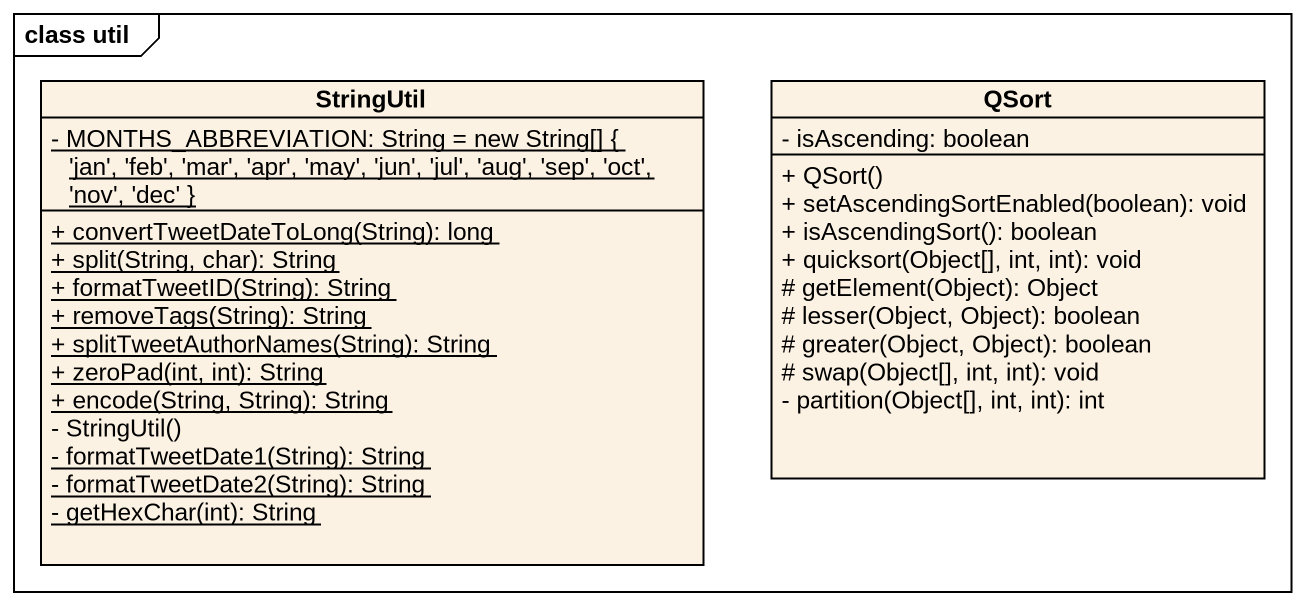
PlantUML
@startuml
mainframe class util
hide circle
hide empty members
skinparam classAttributeIconSize 0
class StringUtil {
  {static} - MONTHS_ABBREVIATION: String = new String[] { 'jan', 'feb', 'mar', 'apr', 'may', 'jun', 'jul', 'aug', 'sep', 'oct', 'nov', 'dec' }
  {static} + convertTweetDateToLong(String): long
  {static} + split(String, char): String
  {static} + formatTweetID(String): String
  {static} + removeTags(String): String
  {static} + splitTweetAuthorNames(String): String
  {static} + zeroPad(int, int): String
  {static} + encode(String, String): String
  - StringUtil()
  {static} - formatTweetDate1(String): String
  {static} - formatTweetDate2(String): String
  {static} - getHexChar(int): String
}
class QSort {
  - isAscending: boolean
  + QSort()
  + setAscendingSortEnabled(boolean): void
  + isAscendingSort(): boolean
  + quicksort(Object[], int, int): void
  # getElement(Object): Object
  # lesser(Object, Object): boolean
  # greater(Object, Object): boolean
  # swap(Object[], int, int): void
  - partition(Object[], int, int): int
}
@enduml
